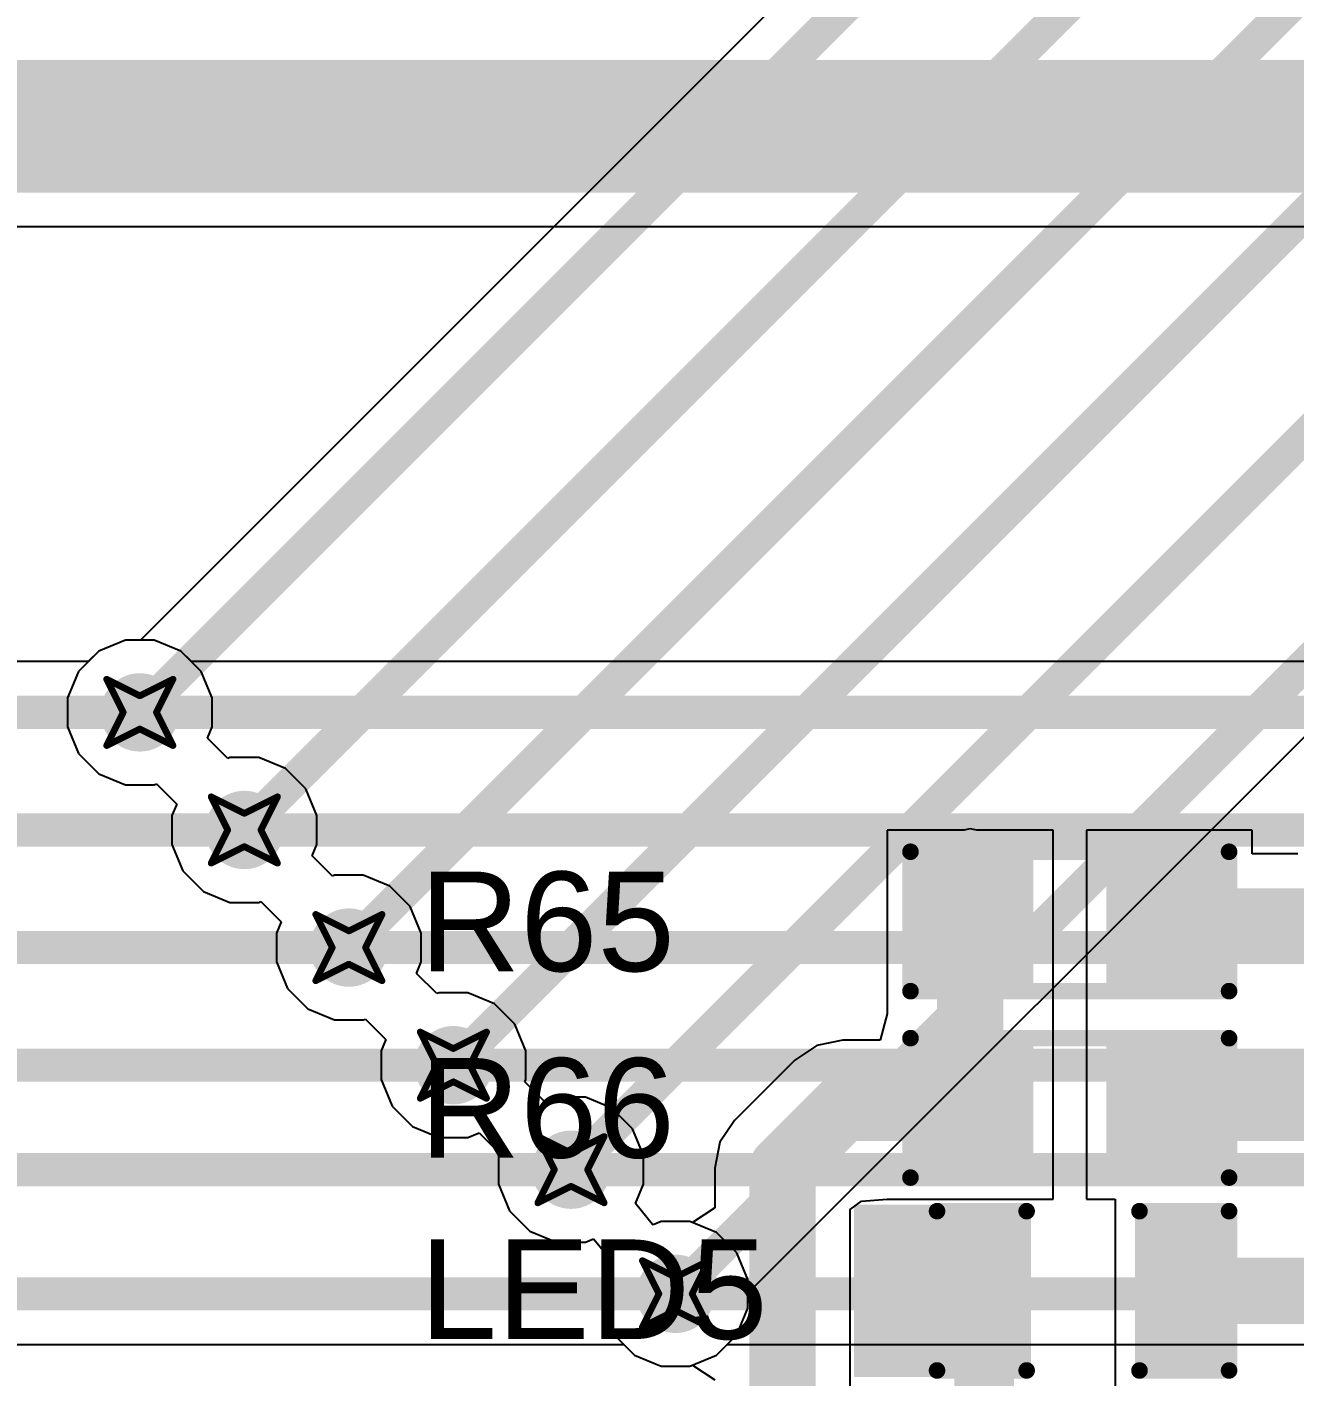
# Model space of a CAD drawing. Header units: inches. Extents: x -0.03 to 9.71, y 0.01 to 4.44.
# Drawn here: x 1.3794 to 1.7612, y 1.9142 to 2.3207 of the extents above; entities that cross this region are included whole.
import ezdxf

# ---------------------------------------------------------------- set-up
doc = ezdxf.new("R2010")
doc.units = ezdxf.units.IN
doc.header["$MEASUREMENT"] = 0
for name, color, linetype in [('Bottom Layer', 5, 'Continuous'), ('Drill Drawing', 1, 'Continuous'), ('Layer 1', 16, 'Continuous'), ('Layer 2', 76, 'Continuous'), ('Top Layer', 1, 'Continuous'), ('Top Overlay', 2, 'Continuous'), ('Top Paste', 8, 'Continuous'), ('Top Solder', 216, 'Continuous'), ('Via Holes', 16, 'Continuous')]:
    doc.layers.add(name, color=color, linetype=linetype)
doc.styles.add('Arial', font='', dxfattribs={"height": 0.2})
doc.styles.get('Arial').set_extended_font_data('Arial')

# ---------------------------------------------------------------- blocks, each defined once
blk = doc.blocks.new('R___0603_37')
at = {"layer": 'Top Layer'}
for points in [[(-0.015, 0.0175), (-0.015, -0.0175), (-0.045, -0.0175), (-0.045, 0.0175)], [(0.045, 0.0175), (0.045, -0.0175), (0.015, -0.0175), (0.015, 0.0175)]]:
    blk.add_hatch(color=1, dxfattribs=at).paths.add_polyline_path(points)
at = {"layer": 'Top Paste'}
for points in [[(-0.015, 0.0175), (-0.015, -0.0175), (-0.045, -0.0175), (-0.045, 0.0175)], [(0.045, 0.0175), (0.045, -0.0175), (0.015, -0.0175), (0.015, 0.0175)]]:
    blk.add_hatch(color=8, dxfattribs=at).paths.add_polyline_path(points)
at = {"layer": 'Top Solder'}
for points in [[(-0.011, 0.0215), (-0.011, -0.0215), (-0.049, -0.0215), (-0.049, 0.0215)], [(0.049, 0.0215), (0.049, -0.0215), (0.011, -0.0215), (0.011, 0.0215)]]:
    blk.add_hatch(color=216, dxfattribs=at).paths.add_polyline_path(points)
at = {"layer": 'Top Overlay'}
for points in [[(0.048, 0.021, 0.005, 0.005, 0), (-0.048, 0.021, 0.005, 0.005, 0)], [(-0.048, 0.021, 0.005, 0.005, 0), (-0.048, -0.021, 0.005, 0.005, 0)], [(0.048, 0.021, 0.005, 0.005, 0), (0.048, -0.021, 0.005, 0.005, 0)], [(0.048, -0.021, 0.005, 0.005, 0), (-0.048, -0.021, 0.005, 0.005, 0)]]:
    blk.add_lwpolyline(points, format="xyseb", dxfattribs=at)
for points in [[(-0.04925, 0.021, 0.0025, 0.0025, 1), (-0.04675, 0.021, 0.0025, 0.0025, 1)], [(-0.04925, 0.021, 0.0025, 0.0025, 1), (-0.04675, 0.021, 0.0025, 0.0025, 1)], [(0.04675, 0.021, 0.0025, 0.0025, 1), (0.04925, 0.021, 0.0025, 0.0025, 1)], [(0.04675, 0.021, 0.0025, 0.0025, 1), (0.04925, 0.021, 0.0025, 0.0025, 1)], [(-0.04925, -0.021, 0.0025, 0.0025, 1), (-0.04675, -0.021, 0.0025, 0.0025, 1)], [(-0.04925, -0.021, 0.0025, 0.0025, 1), (-0.04675, -0.021, 0.0025, 0.0025, 1)], [(0.04675, -0.021, 0.0025, 0.0025, 1), (0.04925, -0.021, 0.0025, 0.0025, 1)], [(0.04675, -0.021, 0.0025, 0.0025, 1), (0.04925, -0.021, 0.0025, 0.0025, 1)]]:
    blk.add_lwpolyline(points, format="xyseb", close=True, dxfattribs=at)
blk = doc.blocks.new('R___0603_38')
at = {"layer": 'Top Layer'}
for points in [[(-0.015, 0.0175), (-0.015, -0.0175), (-0.045, -0.0175), (-0.045, 0.0175)], [(0.045, 0.0175), (0.045, -0.0175), (0.015, -0.0175), (0.015, 0.0175)]]:
    blk.add_hatch(color=1, dxfattribs=at).paths.add_polyline_path(points)
at = {"layer": 'Top Paste'}
for points in [[(-0.015, 0.0175), (-0.015, -0.0175), (-0.045, -0.0175), (-0.045, 0.0175)], [(0.045, 0.0175), (0.045, -0.0175), (0.015, -0.0175), (0.015, 0.0175)]]:
    blk.add_hatch(color=8, dxfattribs=at).paths.add_polyline_path(points)
at = {"layer": 'Top Solder'}
for points in [[(-0.011, 0.0215), (-0.011, -0.0215), (-0.049, -0.0215), (-0.049, 0.0215)], [(0.049, 0.0215), (0.049, -0.0215), (0.011, -0.0215), (0.011, 0.0215)]]:
    blk.add_hatch(color=216, dxfattribs=at).paths.add_polyline_path(points)
at = {"layer": 'Top Overlay'}
for points in [[(0.048, 0.021, 0.005, 0.005, 0), (-0.048, 0.021, 0.005, 0.005, 0)], [(-0.048, 0.021, 0.005, 0.005, 0), (-0.048, -0.021, 0.005, 0.005, 0)], [(0.048, 0.021, 0.005, 0.005, 0), (0.048, -0.021, 0.005, 0.005, 0)], [(0.048, -0.021, 0.005, 0.005, 0), (-0.048, -0.021, 0.005, 0.005, 0)]]:
    blk.add_lwpolyline(points, format="xyseb", dxfattribs=at)
for points in [[(-0.04925, 0.021, 0.0025, 0.0025, 1), (-0.04675, 0.021, 0.0025, 0.0025, 1)], [(-0.04925, 0.021, 0.0025, 0.0025, 1), (-0.04675, 0.021, 0.0025, 0.0025, 1)], [(0.04675, 0.021, 0.0025, 0.0025, 1), (0.04925, 0.021, 0.0025, 0.0025, 1)], [(0.04675, 0.021, 0.0025, 0.0025, 1), (0.04925, 0.021, 0.0025, 0.0025, 1)], [(-0.04925, -0.021, 0.0025, 0.0025, 1), (-0.04675, -0.021, 0.0025, 0.0025, 1)], [(-0.04925, -0.021, 0.0025, 0.0025, 1), (-0.04675, -0.021, 0.0025, 0.0025, 1)], [(0.04675, -0.021, 0.0025, 0.0025, 1), (0.04925, -0.021, 0.0025, 0.0025, 1)], [(0.04675, -0.021, 0.0025, 0.0025, 1), (0.04925, -0.021, 0.0025, 0.0025, 1)]]:
    blk.add_lwpolyline(points, format="xyseb", close=True, dxfattribs=at)
blk = doc.blocks.new('LED_0603_98')
at = {"layer": 'Top Layer'}
for points in [[(-0.03937, 0.01969), (-0.01969, 0.01969), (-0.01969, -0.01969), (-0.03937, -0.01969)], [(0.01969, 0.01969), (0.03937, 0.01969), (0.03937, -0.01969), (0.01969, -0.01969)]]:
    blk.add_hatch(color=1, dxfattribs=at).paths.add_polyline_path(points)
at = {"layer": 'Top Overlay'}
blk.add_hatch(color=2, dxfattribs=at).paths.add_polyline_path([(0.044, -0.026), (0.069, -0.026), (0.069, 0.026), (0.044, 0.026)])
at = {"layer": 'Top Paste'}
for points in [[(-0.03937, 0.01969), (-0.01969, 0.01969), (-0.01969, -0.01969), (-0.03937, -0.01969)], [(0.01969, 0.01969), (0.03937, 0.01969), (0.03937, -0.01969), (0.01969, -0.01969)]]:
    blk.add_hatch(color=8, dxfattribs=at).paths.add_polyline_path(points)
at = {"layer": 'Top Solder'}
for points in [[(-0.04337, 0.02369), (-0.01569, 0.02369), (-0.01569, -0.02369), (-0.04337, -0.02369)], [(0.01569, 0.02369), (0.04337, 0.02369), (0.04337, -0.02369), (0.01569, -0.02369)]]:
    blk.add_hatch(color=216, dxfattribs=at).paths.add_polyline_path(points)
at = {"layer": 'Top Overlay'}
for points in [[(-0.017, 0.024, 0.005, 0.005, 0), (-0.044, 0.024, 0.005, 0.005, 0)], [(-0.044, 0.024, 0.005, 0.005, 0), (-0.044, -0.024, 0.005, 0.005, 0)], [(0.044, 0.024, 0.005, 0.005, 0), (0.017, 0.024, 0.005, 0.005, 0)], [(0.044, 0.024, 0.005, 0.005, 0), (0.044, -0.024, 0.005, 0.005, 0)], [(-0.017, -0.024, 0.005, 0.005, 0), (-0.044, -0.024, 0.005, 0.005, 0)], [(0.044, -0.024, 0.005, 0.005, 0), (0.017, -0.024, 0.005, 0.005, 0)]]:
    blk.add_lwpolyline(points, format="xyseb", dxfattribs=at)
for points in [[(-0.04525, 0.024, 0.0025, 0.0025, 1), (-0.04275, 0.024, 0.0025, 0.0025, 1)], [(-0.04525, 0.024, 0.0025, 0.0025, 1), (-0.04275, 0.024, 0.0025, 0.0025, 1)], [(-0.01825, 0.024, 0.0025, 0.0025, 1), (-0.01575, 0.024, 0.0025, 0.0025, 1)], [(0.01575, 0.024, 0.0025, 0.0025, 1), (0.01825, 0.024, 0.0025, 0.0025, 1)], [(0.04275, 0.024, 0.0025, 0.0025, 1), (0.04525, 0.024, 0.0025, 0.0025, 1)], [(0.04275, 0.024, 0.0025, 0.0025, 1), (0.04525, 0.024, 0.0025, 0.0025, 1)], [(-0.04525, -0.024, 0.0025, 0.0025, 1), (-0.04275, -0.024, 0.0025, 0.0025, 1)], [(-0.04525, -0.024, 0.0025, 0.0025, 1), (-0.04275, -0.024, 0.0025, 0.0025, 1)], [(-0.01825, -0.024, 0.0025, 0.0025, 1), (-0.01575, -0.024, 0.0025, 0.0025, 1)], [(0.01575, -0.024, 0.0025, 0.0025, 1), (0.01825, -0.024, 0.0025, 0.0025, 1)], [(0.04275, -0.024, 0.0025, 0.0025, 1), (0.04525, -0.024, 0.0025, 0.0025, 1)], [(0.04275, -0.024, 0.0025, 0.0025, 1), (0.04525, -0.024, 0.0025, 0.0025, 1)]]:
    blk.add_lwpolyline(points, format="xyseb", close=True, dxfattribs=at)

msp = doc.modelspace()

# ---------------------------------------------------------------- hatches: boundary and pattern name
at = {"layer": 'Bottom Layer'}
h = msp.add_hatch(color=5, dxfattribs=at)
edge = h.paths.add_edge_path()
edge.add_arc((1.41339, 2.11417), 0.01181, 0, 360)
h = msp.add_hatch(color=5, dxfattribs=at)
edge = h.paths.add_edge_path()
edge.add_arc((1.44488, 2.07874), 0.01181, 0, 360)
h = msp.add_hatch(color=5, dxfattribs=at)
edge = h.paths.add_edge_path()
edge.add_arc((1.47638, 2.04331), 0.01181, 0, 360)
h = msp.add_hatch(color=5, dxfattribs=at)
edge = h.paths.add_edge_path()
edge.add_arc((1.50787, 2.00787), 0.01181, 0, 360)
h = msp.add_hatch(color=5, dxfattribs=at)
edge = h.paths.add_edge_path()
edge.add_arc((1.54331, 1.97638), 0.01181, 0, 360)
h = msp.add_hatch(color=5, dxfattribs=at)
edge = h.paths.add_edge_path()
edge.add_arc((1.5748, 1.93898), 0.01181, 0, 360)
at = {"layer": 'Layer 1'}
h = msp.add_hatch(color=16, dxfattribs=at)
edge = h.paths.add_edge_path()
edge.add_arc((1.41339, 2.11417), 0.01181, 0, 360)
h = msp.add_hatch(color=16, dxfattribs=at)
edge = h.paths.add_edge_path()
edge.add_arc((1.44488, 2.07874), 0.01181, 0, 360)
h = msp.add_hatch(color=16, dxfattribs=at)
edge = h.paths.add_edge_path()
edge.add_arc((1.47638, 2.04331), 0.01181, 0, 360)
h = msp.add_hatch(color=16, dxfattribs=at)
edge = h.paths.add_edge_path()
edge.add_arc((1.50787, 2.00787), 0.01181, 0, 360)
h = msp.add_hatch(color=16, dxfattribs=at)
edge = h.paths.add_edge_path()
edge.add_arc((1.54331, 1.97638), 0.01181, 0, 360)
h = msp.add_hatch(color=16, dxfattribs=at)
edge = h.paths.add_edge_path()
edge.add_arc((1.5748, 1.93898), 0.01181, 0, 360)
at = {"layer": 'Layer 2'}
h = msp.add_hatch(color=76, dxfattribs=at)
edge = h.paths.add_edge_path()
edge.add_arc((1.41339, 2.11417), 0.01181, 0, 360)
h = msp.add_hatch(color=76, dxfattribs=at)
edge = h.paths.add_edge_path()
edge.add_arc((1.44488, 2.07874), 0.01181, 0, 360)
h = msp.add_hatch(color=76, dxfattribs=at)
edge = h.paths.add_edge_path()
edge.add_arc((1.47638, 2.04331), 0.01181, 0, 360)
h = msp.add_hatch(color=76, dxfattribs=at)
edge = h.paths.add_edge_path()
edge.add_arc((1.50787, 2.00787), 0.01181, 0, 360)
h = msp.add_hatch(color=76, dxfattribs=at)
edge = h.paths.add_edge_path()
edge.add_arc((1.54331, 1.97638), 0.01181, 0, 360)
h = msp.add_hatch(color=76, dxfattribs=at)
edge = h.paths.add_edge_path()
edge.add_arc((1.5748, 1.93898), 0.01181, 0, 360)
at = {"layer": 'Top Layer'}
h = msp.add_hatch(color=1, dxfattribs=at)
edge = h.paths.add_edge_path()
edge.add_arc((1.41339, 2.11417), 0.01181, 0, 360)
h = msp.add_hatch(color=1, dxfattribs=at)
edge = h.paths.add_edge_path()
edge.add_arc((1.44488, 2.07874), 0.01181, 0, 360)
h = msp.add_hatch(color=1, dxfattribs=at)
edge = h.paths.add_edge_path()
edge.add_arc((1.47638, 2.04331), 0.01181, 0, 360)
h = msp.add_hatch(color=1, dxfattribs=at)
edge = h.paths.add_edge_path()
edge.add_arc((1.50787, 2.00787), 0.01181, 0, 360)
h = msp.add_hatch(color=1, dxfattribs=at)
edge = h.paths.add_edge_path()
edge.add_arc((1.54331, 1.97638), 0.01181, 0, 360)
h = msp.add_hatch(color=1, dxfattribs=at)
edge = h.paths.add_edge_path()
edge.add_arc((1.5748, 1.93898), 0.01181, 0, 360)
at = {"layer": 'Via Holes'}
h = msp.add_hatch(color=7, dxfattribs=at)
edge = h.paths.add_edge_path()
edge.add_arc((1.41339, 2.11417), 0.00591, 0, 360)
h = msp.add_hatch(color=7, dxfattribs=at)
edge = h.paths.add_edge_path()
edge.add_arc((1.44488, 2.07874), 0.00591, 0, 360)
h = msp.add_hatch(color=7, dxfattribs=at)
edge = h.paths.add_edge_path()
edge.add_arc((1.47638, 2.04331), 0.00591, 0, 360)
h = msp.add_hatch(color=7, dxfattribs=at)
edge = h.paths.add_edge_path()
edge.add_arc((1.50787, 2.00787), 0.00591, 0, 360)
h = msp.add_hatch(color=7, dxfattribs=at)
edge = h.paths.add_edge_path()
edge.add_arc((1.54331, 1.97638), 0.00591, 0, 360)
h = msp.add_hatch(color=7, dxfattribs=at)
edge = h.paths.add_edge_path()
edge.add_arc((1.5748, 1.93898), 0.00591, 0, 360)

# ---------------------------------------------------------------- linework, layer by layer
at = {"layer": 'Bottom Layer'}
for p, q in [((1.40905, 2.13598), (1.40103, 2.13266)), ((1.41772, 2.13598), (1.40905, 2.13598)), ((1.42574, 2.13266), (1.41772, 2.13598)), ((1.40103, 2.13266), (1.39783, 2.12947)), ((1.42894, 2.12947), (1.42574, 2.13266)), ((1.39783, 2.12947), (1.16516, 2.12947)), ((2.33405, 2.12947), (1.42894, 2.12947)), ((1.32658, 1.92368), (1.55925, 1.92368)), ((1.55925, 1.92368), (1.56245, 1.92049)), ((1.58716, 1.92049), (1.59035, 1.92368)), ((1.59035, 1.92368), (2.49619, 1.92368)), ((1.56245, 1.92049), (1.57046, 1.91717)), ((1.57914, 1.91717), (1.58716, 1.92049)), ((1.57046, 1.91717), (1.57914, 1.91717))]:
    msp.add_line(p, q, dxfattribs=at)
for points in [[(1.14961, 2.11417, 0.01, 0.01, 0), (1.41339, 2.11417, 0.01, 0.01, 0)], [(1.41339, 2.11417, 0.01, 0.01, 0), (2.34961, 2.11417, 0.01, 0.01, 0)], [(1.1811, 2.07874, 0.01, 0.01, 0), (1.44488, 2.07874, 0.01, 0.01, 0)], [(1.44488, 2.07874, 0.01, 0.01, 0), (2.3811, 2.07874, 0.01, 0.01, 0)], [(1.2126, 2.04331, 0.01, 0.01, 0), (1.47638, 2.04331, 0.01, 0.01, 0)], [(1.47638, 2.04331, 0.01, 0.01, 0), (2.4126, 2.04331, 0.01, 0.01, 0)], [(1.24409, 2.00787, 0.01, 0.01, 0), (1.50787, 2.00787, 0.01, 0.01, 0)], [(1.50787, 2.00787, 0.01, 0.01, 0), (2.44409, 2.00787, 0.01, 0.01, 0)], [(1.27953, 1.97638, 0.01, 0.01, 0), (1.54331, 1.97638, 0.01, 0.01, 0)], [(1.54331, 1.97638, 0.01, 0.01, 0), (2.47953, 1.97638, 0.01, 0.01, 0)], [(1.31102, 1.93898, 0.01, 0.01, 0), (1.5748, 1.93898, 0.01, 0.01, 0)], [(1.5748, 1.93898, 0.01, 0.01, 0), (3.71102, 1.93898, 0.01, 0.01, 0)]]:
    msp.add_lwpolyline(points, format="xyseb", dxfattribs=at)
for points in [[(1.41089, 2.11417, 0.005, 0.005, 1), (1.41589, 2.11417, 0.005, 0.005, 1)], [(1.41089, 2.11417, 0.005, 0.005, 1), (1.41589, 2.11417, 0.005, 0.005, 1)], [(1.44238, 2.07874, 0.005, 0.005, 1), (1.44738, 2.07874, 0.005, 0.005, 1)], [(1.44238, 2.07874, 0.005, 0.005, 1), (1.44738, 2.07874, 0.005, 0.005, 1)], [(1.47388, 2.04331, 0.005, 0.005, 1), (1.47888, 2.04331, 0.005, 0.005, 1)], [(1.47388, 2.04331, 0.005, 0.005, 1), (1.47888, 2.04331, 0.005, 0.005, 1)], [(1.50537, 2.00787, 0.005, 0.005, 1), (1.51037, 2.00787, 0.005, 0.005, 1)], [(1.50537, 2.00787, 0.005, 0.005, 1), (1.51037, 2.00787, 0.005, 0.005, 1)], [(1.54081, 1.97638, 0.005, 0.005, 1), (1.54581, 1.97638, 0.005, 0.005, 1)], [(1.54081, 1.97638, 0.005, 0.005, 1), (1.54581, 1.97638, 0.005, 0.005, 1)], [(1.5723, 1.93898, 0.005, 0.005, 1), (1.5773, 1.93898, 0.005, 0.005, 1)], [(1.5723, 1.93898, 0.005, 0.005, 1), (1.5773, 1.93898, 0.005, 0.005, 1)]]:
    msp.add_lwpolyline(points, format="xyseb", close=True, dxfattribs=at)
at = {"layer": 'Drill Drawing'}
for points in [[(1.40339, 2.12417, 0.002, 0.002, 0), (1.41339, 2.11917, 0.002, 0.002, 0)], [(1.40339, 2.12417, 0.002, 0.002, 0), (1.40839, 2.11417, 0.002, 0.002, 0)], [(1.41339, 2.11917, 0.002, 0.002, 0), (1.42339, 2.12417, 0.002, 0.002, 0)], [(1.41839, 2.11417, 0.002, 0.002, 0), (1.42339, 2.12417, 0.002, 0.002, 0)], [(1.40339, 2.10417, 0.002, 0.002, 0), (1.40839, 2.11417, 0.002, 0.002, 0)], [(1.41839, 2.11417, 0.002, 0.002, 0), (1.42339, 2.10417, 0.002, 0.002, 0)], [(1.40339, 2.10417, 0.002, 0.002, 0), (1.41339, 2.10917, 0.002, 0.002, 0)], [(1.41339, 2.10917, 0.002, 0.002, 0), (1.42339, 2.10417, 0.002, 0.002, 0)], [(1.43488, 2.08874, 0.002, 0.002, 0), (1.44488, 2.08374, 0.002, 0.002, 0)], [(1.43488, 2.08874, 0.002, 0.002, 0), (1.43988, 2.07874, 0.002, 0.002, 0)], [(1.44488, 2.08374, 0.002, 0.002, 0), (1.45488, 2.08874, 0.002, 0.002, 0)], [(1.44988, 2.07874, 0.002, 0.002, 0), (1.45488, 2.08874, 0.002, 0.002, 0)], [(1.43488, 2.06874, 0.002, 0.002, 0), (1.43988, 2.07874, 0.002, 0.002, 0)], [(1.44988, 2.07874, 0.002, 0.002, 0), (1.45488, 2.06874, 0.002, 0.002, 0)], [(1.43488, 2.06874, 0.002, 0.002, 0), (1.44488, 2.07374, 0.002, 0.002, 0)], [(1.44488, 2.07374, 0.002, 0.002, 0), (1.45488, 2.06874, 0.002, 0.002, 0)], [(1.46638, 2.05331, 0.002, 0.002, 0), (1.47638, 2.04831, 0.002, 0.002, 0)], [(1.46638, 2.05331, 0.002, 0.002, 0), (1.47138, 2.04331, 0.002, 0.002, 0)], [(1.47638, 2.04831, 0.002, 0.002, 0), (1.48638, 2.05331, 0.002, 0.002, 0)], [(1.48138, 2.04331, 0.002, 0.002, 0), (1.48638, 2.05331, 0.002, 0.002, 0)], [(1.46638, 2.03331, 0.002, 0.002, 0), (1.47138, 2.04331, 0.002, 0.002, 0)], [(1.48138, 2.04331, 0.002, 0.002, 0), (1.48638, 2.03331, 0.002, 0.002, 0)], [(1.46638, 2.03331, 0.002, 0.002, 0), (1.47638, 2.03831, 0.002, 0.002, 0)], [(1.47638, 2.03831, 0.002, 0.002, 0), (1.48638, 2.03331, 0.002, 0.002, 0)], [(1.49787, 2.01787, 0.002, 0.002, 0), (1.50787, 2.01287, 0.002, 0.002, 0)], [(1.49787, 2.01787, 0.002, 0.002, 0), (1.50287, 2.00787, 0.002, 0.002, 0)], [(1.50787, 2.01287, 0.002, 0.002, 0), (1.51787, 2.01787, 0.002, 0.002, 0)], [(1.51287, 2.00787, 0.002, 0.002, 0), (1.51787, 2.01787, 0.002, 0.002, 0)], [(1.49787, 1.99787, 0.002, 0.002, 0), (1.50287, 2.00787, 0.002, 0.002, 0)], [(1.51287, 2.00787, 0.002, 0.002, 0), (1.51787, 1.99787, 0.002, 0.002, 0)], [(1.49787, 1.99787, 0.002, 0.002, 0), (1.50787, 2.00287, 0.002, 0.002, 0)], [(1.50787, 2.00287, 0.002, 0.002, 0), (1.51787, 1.99787, 0.002, 0.002, 0)], [(1.53331, 1.98638, 0.002, 0.002, 0), (1.54331, 1.98138, 0.002, 0.002, 0)], [(1.53331, 1.98638, 0.002, 0.002, 0), (1.53831, 1.97638, 0.002, 0.002, 0)], [(1.54331, 1.98138, 0.002, 0.002, 0), (1.55331, 1.98638, 0.002, 0.002, 0)], [(1.54831, 1.97638, 0.002, 0.002, 0), (1.55331, 1.98638, 0.002, 0.002, 0)], [(1.53331, 1.96638, 0.002, 0.002, 0), (1.53831, 1.97638, 0.002, 0.002, 0)], [(1.54831, 1.97638, 0.002, 0.002, 0), (1.55331, 1.96638, 0.002, 0.002, 0)], [(1.53331, 1.96638, 0.002, 0.002, 0), (1.54331, 1.97138, 0.002, 0.002, 0)], [(1.54331, 1.97138, 0.002, 0.002, 0), (1.55331, 1.96638, 0.002, 0.002, 0)], [(1.5648, 1.94898, 0.002, 0.002, 0), (1.5748, 1.94398, 0.002, 0.002, 0)], [(1.5648, 1.94898, 0.002, 0.002, 0), (1.5698, 1.93898, 0.002, 0.002, 0)], [(1.5748, 1.94398, 0.002, 0.002, 0), (1.5848, 1.94898, 0.002, 0.002, 0)], [(1.5798, 1.93898, 0.002, 0.002, 0), (1.5848, 1.94898, 0.002, 0.002, 0)], [(1.5648, 1.92898, 0.002, 0.002, 0), (1.5698, 1.93898, 0.002, 0.002, 0)], [(1.5798, 1.93898, 0.002, 0.002, 0), (1.5848, 1.92898, 0.002, 0.002, 0)], [(1.5648, 1.92898, 0.002, 0.002, 0), (1.5748, 1.93398, 0.002, 0.002, 0)], [(1.5748, 1.93398, 0.002, 0.002, 0), (1.5848, 1.92898, 0.002, 0.002, 0)]]:
    msp.add_lwpolyline(points, format="xyseb", dxfattribs=at)
for points in [[(1.40289, 2.12417, 0.001, 0.001, 1), (1.40389, 2.12417, 0.001, 0.001, 1)], [(1.40289, 2.12417, 0.001, 0.001, 1), (1.40389, 2.12417, 0.001, 0.001, 1)], [(1.42289, 2.12417, 0.001, 0.001, 1), (1.42389, 2.12417, 0.001, 0.001, 1)], [(1.42289, 2.12417, 0.001, 0.001, 1), (1.42389, 2.12417, 0.001, 0.001, 1)], [(1.41289, 2.11917, 0.001, 0.001, 1), (1.41389, 2.11917, 0.001, 0.001, 1)], [(1.41289, 2.11917, 0.001, 0.001, 1), (1.41389, 2.11917, 0.001, 0.001, 1)], [(1.40789, 2.11417, 0.001, 0.001, 1), (1.40889, 2.11417, 0.001, 0.001, 1)], [(1.40789, 2.11417, 0.001, 0.001, 1), (1.40889, 2.11417, 0.001, 0.001, 1)], [(1.41789, 2.11417, 0.001, 0.001, 1), (1.41889, 2.11417, 0.001, 0.001, 1)], [(1.41789, 2.11417, 0.001, 0.001, 1), (1.41889, 2.11417, 0.001, 0.001, 1)], [(1.41289, 2.10917, 0.001, 0.001, 1), (1.41389, 2.10917, 0.001, 0.001, 1)], [(1.41289, 2.10917, 0.001, 0.001, 1), (1.41389, 2.10917, 0.001, 0.001, 1)], [(1.40289, 2.10417, 0.001, 0.001, 1), (1.40389, 2.10417, 0.001, 0.001, 1)], [(1.40289, 2.10417, 0.001, 0.001, 1), (1.40389, 2.10417, 0.001, 0.001, 1)], [(1.42289, 2.10417, 0.001, 0.001, 1), (1.42389, 2.10417, 0.001, 0.001, 1)], [(1.42289, 2.10417, 0.001, 0.001, 1), (1.42389, 2.10417, 0.001, 0.001, 1)], [(1.43438, 2.08874, 0.001, 0.001, 1), (1.43538, 2.08874, 0.001, 0.001, 1)], [(1.43438, 2.08874, 0.001, 0.001, 1), (1.43538, 2.08874, 0.001, 0.001, 1)], [(1.45438, 2.08874, 0.001, 0.001, 1), (1.45538, 2.08874, 0.001, 0.001, 1)], [(1.45438, 2.08874, 0.001, 0.001, 1), (1.45538, 2.08874, 0.001, 0.001, 1)], [(1.44438, 2.08374, 0.001, 0.001, 1), (1.44538, 2.08374, 0.001, 0.001, 1)], [(1.44438, 2.08374, 0.001, 0.001, 1), (1.44538, 2.08374, 0.001, 0.001, 1)], [(1.43938, 2.07874, 0.001, 0.001, 1), (1.44038, 2.07874, 0.001, 0.001, 1)], [(1.43938, 2.07874, 0.001, 0.001, 1), (1.44038, 2.07874, 0.001, 0.001, 1)], [(1.44938, 2.07874, 0.001, 0.001, 1), (1.45038, 2.07874, 0.001, 0.001, 1)], [(1.44938, 2.07874, 0.001, 0.001, 1), (1.45038, 2.07874, 0.001, 0.001, 1)], [(1.44438, 2.07374, 0.001, 0.001, 1), (1.44538, 2.07374, 0.001, 0.001, 1)], [(1.44438, 2.07374, 0.001, 0.001, 1), (1.44538, 2.07374, 0.001, 0.001, 1)], [(1.43438, 2.06874, 0.001, 0.001, 1), (1.43538, 2.06874, 0.001, 0.001, 1)], [(1.43438, 2.06874, 0.001, 0.001, 1), (1.43538, 2.06874, 0.001, 0.001, 1)], [(1.45438, 2.06874, 0.001, 0.001, 1), (1.45538, 2.06874, 0.001, 0.001, 1)], [(1.45438, 2.06874, 0.001, 0.001, 1), (1.45538, 2.06874, 0.001, 0.001, 1)], [(1.46588, 2.05331, 0.001, 0.001, 1), (1.46688, 2.05331, 0.001, 0.001, 1)], [(1.46588, 2.05331, 0.001, 0.001, 1), (1.46688, 2.05331, 0.001, 0.001, 1)], [(1.48588, 2.05331, 0.001, 0.001, 1), (1.48688, 2.05331, 0.001, 0.001, 1)], [(1.48588, 2.05331, 0.001, 0.001, 1), (1.48688, 2.05331, 0.001, 0.001, 1)], [(1.47588, 2.04831, 0.001, 0.001, 1), (1.47688, 2.04831, 0.001, 0.001, 1)], [(1.47588, 2.04831, 0.001, 0.001, 1), (1.47688, 2.04831, 0.001, 0.001, 1)], [(1.47088, 2.04331, 0.001, 0.001, 1), (1.47188, 2.04331, 0.001, 0.001, 1)], [(1.47088, 2.04331, 0.001, 0.001, 1), (1.47188, 2.04331, 0.001, 0.001, 1)], [(1.48088, 2.04331, 0.001, 0.001, 1), (1.48188, 2.04331, 0.001, 0.001, 1)], [(1.48088, 2.04331, 0.001, 0.001, 1), (1.48188, 2.04331, 0.001, 0.001, 1)], [(1.47588, 2.03831, 0.001, 0.001, 1), (1.47688, 2.03831, 0.001, 0.001, 1)], [(1.47588, 2.03831, 0.001, 0.001, 1), (1.47688, 2.03831, 0.001, 0.001, 1)], [(1.46588, 2.03331, 0.001, 0.001, 1), (1.46688, 2.03331, 0.001, 0.001, 1)], [(1.46588, 2.03331, 0.001, 0.001, 1), (1.46688, 2.03331, 0.001, 0.001, 1)], [(1.48588, 2.03331, 0.001, 0.001, 1), (1.48688, 2.03331, 0.001, 0.001, 1)], [(1.48588, 2.03331, 0.001, 0.001, 1), (1.48688, 2.03331, 0.001, 0.001, 1)], [(1.49737, 2.01787, 0.001, 0.001, 1), (1.49837, 2.01787, 0.001, 0.001, 1)], [(1.49737, 2.01787, 0.001, 0.001, 1), (1.49837, 2.01787, 0.001, 0.001, 1)], [(1.51737, 2.01787, 0.001, 0.001, 1), (1.51837, 2.01787, 0.001, 0.001, 1)], [(1.51737, 2.01787, 0.001, 0.001, 1), (1.51837, 2.01787, 0.001, 0.001, 1)], [(1.50737, 2.01287, 0.001, 0.001, 1), (1.50837, 2.01287, 0.001, 0.001, 1)], [(1.50737, 2.01287, 0.001, 0.001, 1), (1.50837, 2.01287, 0.001, 0.001, 1)], [(1.50237, 2.00787, 0.001, 0.001, 1), (1.50337, 2.00787, 0.001, 0.001, 1)], [(1.50237, 2.00787, 0.001, 0.001, 1), (1.50337, 2.00787, 0.001, 0.001, 1)], [(1.51237, 2.00787, 0.001, 0.001, 1), (1.51337, 2.00787, 0.001, 0.001, 1)], [(1.51237, 2.00787, 0.001, 0.001, 1), (1.51337, 2.00787, 0.001, 0.001, 1)], [(1.50737, 2.00287, 0.001, 0.001, 1), (1.50837, 2.00287, 0.001, 0.001, 1)], [(1.50737, 2.00287, 0.001, 0.001, 1), (1.50837, 2.00287, 0.001, 0.001, 1)], [(1.49737, 1.99787, 0.001, 0.001, 1), (1.49837, 1.99787, 0.001, 0.001, 1)], [(1.49737, 1.99787, 0.001, 0.001, 1), (1.49837, 1.99787, 0.001, 0.001, 1)], [(1.51737, 1.99787, 0.001, 0.001, 1), (1.51837, 1.99787, 0.001, 0.001, 1)], [(1.51737, 1.99787, 0.001, 0.001, 1), (1.51837, 1.99787, 0.001, 0.001, 1)], [(1.53281, 1.98638, 0.001, 0.001, 1), (1.53381, 1.98638, 0.001, 0.001, 1)], [(1.53281, 1.98638, 0.001, 0.001, 1), (1.53381, 1.98638, 0.001, 0.001, 1)], [(1.55281, 1.98638, 0.001, 0.001, 1), (1.55381, 1.98638, 0.001, 0.001, 1)], [(1.55281, 1.98638, 0.001, 0.001, 1), (1.55381, 1.98638, 0.001, 0.001, 1)], [(1.54281, 1.98138, 0.001, 0.001, 1), (1.54381, 1.98138, 0.001, 0.001, 1)], [(1.54281, 1.98138, 0.001, 0.001, 1), (1.54381, 1.98138, 0.001, 0.001, 1)], [(1.53781, 1.97638, 0.001, 0.001, 1), (1.53881, 1.97638, 0.001, 0.001, 1)], [(1.53781, 1.97638, 0.001, 0.001, 1), (1.53881, 1.97638, 0.001, 0.001, 1)], [(1.54781, 1.97638, 0.001, 0.001, 1), (1.54881, 1.97638, 0.001, 0.001, 1)], [(1.54781, 1.97638, 0.001, 0.001, 1), (1.54881, 1.97638, 0.001, 0.001, 1)], [(1.54281, 1.97138, 0.001, 0.001, 1), (1.54381, 1.97138, 0.001, 0.001, 1)], [(1.54281, 1.97138, 0.001, 0.001, 1), (1.54381, 1.97138, 0.001, 0.001, 1)], [(1.53281, 1.96638, 0.001, 0.001, 1), (1.53381, 1.96638, 0.001, 0.001, 1)], [(1.53281, 1.96638, 0.001, 0.001, 1), (1.53381, 1.96638, 0.001, 0.001, 1)], [(1.55281, 1.96638, 0.001, 0.001, 1), (1.55381, 1.96638, 0.001, 0.001, 1)], [(1.55281, 1.96638, 0.001, 0.001, 1), (1.55381, 1.96638, 0.001, 0.001, 1)], [(1.5643, 1.94898, 0.001, 0.001, 1), (1.5653, 1.94898, 0.001, 0.001, 1)], [(1.5643, 1.94898, 0.001, 0.001, 1), (1.5653, 1.94898, 0.001, 0.001, 1)], [(1.5843, 1.94898, 0.001, 0.001, 1), (1.5853, 1.94898, 0.001, 0.001, 1)], [(1.5843, 1.94898, 0.001, 0.001, 1), (1.5853, 1.94898, 0.001, 0.001, 1)], [(1.5743, 1.94398, 0.001, 0.001, 1), (1.5753, 1.94398, 0.001, 0.001, 1)], [(1.5743, 1.94398, 0.001, 0.001, 1), (1.5753, 1.94398, 0.001, 0.001, 1)], [(1.5693, 1.93898, 0.001, 0.001, 1), (1.5703, 1.93898, 0.001, 0.001, 1)], [(1.5693, 1.93898, 0.001, 0.001, 1), (1.5703, 1.93898, 0.001, 0.001, 1)], [(1.5793, 1.93898, 0.001, 0.001, 1), (1.5803, 1.93898, 0.001, 0.001, 1)], [(1.5793, 1.93898, 0.001, 0.001, 1), (1.5803, 1.93898, 0.001, 0.001, 1)], [(1.5743, 1.93398, 0.001, 0.001, 1), (1.5753, 1.93398, 0.001, 0.001, 1)], [(1.5743, 1.93398, 0.001, 0.001, 1), (1.5753, 1.93398, 0.001, 0.001, 1)], [(1.5643, 1.92898, 0.001, 0.001, 1), (1.5653, 1.92898, 0.001, 0.001, 1)], [(1.5643, 1.92898, 0.001, 0.001, 1), (1.5653, 1.92898, 0.001, 0.001, 1)], [(1.5843, 1.92898, 0.001, 0.001, 1), (1.5853, 1.92898, 0.001, 0.001, 1)], [(1.5843, 1.92898, 0.001, 0.001, 1), (1.5853, 1.92898, 0.001, 0.001, 1)]]:
    msp.add_lwpolyline(points, format="xyseb", close=True, dxfattribs=at)
at = {"layer": 'Layer 1'}
for p, q in [((1.6151, 2.33751), (1.41357, 2.13598)), ((1.59661, 1.93916), (1.92617, 2.26871)), ((1.40905, 2.13598), (1.40103, 2.13266)), ((1.41357, 2.13598), (1.40905, 2.13598)), ((1.40103, 2.13266), (1.3949, 2.12653)), ((1.3949, 2.12653), (1.39157, 2.11851)), ((1.39157, 2.11851), (1.39157, 2.10984)), ((1.39157, 2.10984), (1.3949, 2.10182)), ((1.3949, 2.10182), (1.40103, 2.09568)), ((1.40103, 2.09568), (1.40905, 2.09236)), ((1.40905, 2.09236), (1.41772, 2.09236)), ((1.41772, 2.09236), (1.41837, 2.09263)), ((1.41837, 2.09263), (1.42449, 2.08651)), ((1.42449, 2.08651), (1.42307, 2.08308)), ((1.42307, 2.08308), (1.42307, 2.0744)), ((1.42307, 2.0744), (1.42639, 2.06639)), ((1.42639, 2.06639), (1.43253, 2.06025)), ((1.43253, 2.06025), (1.44054, 2.05693)), ((1.44054, 2.05693), (1.44922, 2.05693)), ((1.44922, 2.05693), (1.44986, 2.0572)), ((1.44986, 2.0572), (1.45599, 2.05107)), ((1.45599, 2.05107), (1.45457, 2.04765)), ((1.45457, 2.04765), (1.45457, 2.03897)), ((1.45457, 2.03897), (1.45789, 2.03095)), ((1.45789, 2.03095), (1.46402, 2.02482)), ((1.46402, 2.02482), (1.47204, 2.0215)), ((1.47204, 2.0215), (1.48072, 2.0215)), ((1.48072, 2.0215), (1.48136, 2.02176)), ((1.48136, 2.02176), (1.48748, 2.01564)), ((1.48748, 2.01564), (1.48606, 2.01221)), ((1.48606, 2.01221), (1.48606, 2.00354)), ((1.48606, 2.00354), (1.48938, 1.99552)), ((1.48938, 1.99552), (1.49552, 1.98938)), ((1.49552, 1.98938), (1.50354, 1.98606)), ((1.50354, 1.98606), (1.51221, 1.98606)), ((1.51221, 1.98606), (1.51564, 1.98748)), ((1.51564, 1.98748), (1.52176, 1.98136)), ((1.52176, 1.98136), (1.5215, 1.98072)), ((1.5215, 1.98072), (1.5215, 1.97204)), ((1.5215, 1.97204), (1.52482, 1.96402)), ((1.52482, 1.96402), (1.53095, 1.95789)), ((1.53095, 1.95789), (1.53897, 1.95457)), ((1.54765, 1.95457), (1.55007, 1.95557)), ((1.55007, 1.95557), (1.55023, 1.95546)), ((1.55023, 1.95546), (1.5554, 1.94912)), ((1.53897, 1.95457), (1.54765, 1.95457)), ((1.5554, 1.94912), (1.55299, 1.94332)), ((1.55299, 1.94332), (1.55299, 1.93464)), ((1.59661, 1.93464), (1.59661, 1.93916)), ((1.55299, 1.93464), (1.55631, 1.92662)), ((1.59329, 1.92662), (1.59661, 1.93464)), ((1.55631, 1.92662), (1.56245, 1.92049)), ((1.58716, 1.92049), (1.59329, 1.92662)), ((1.56245, 1.92049), (1.57046, 1.91717)), ((1.57914, 1.91717), (1.58716, 1.92049)), ((1.57046, 1.91717), (1.57914, 1.91717))]:
    msp.add_line(p, q, dxfattribs=at)
for points in [[(1.41339, 2.11417, 0.01, 0.01, 0), (1.66719, 2.36797, 0.01, 0.01, 0)], [(1.44488, 2.07874, 0.01, 0.01, 0), (1.71448, 2.34834, 0.01, 0.01, 0)], [(1.47638, 2.04331, 0.01, 0.01, 0), (1.76655, 2.33348, 0.01, 0.01, 0)], [(1.50787, 2.00787, 0.01, 0.01, 0), (1.81535, 2.31535, 0.01, 0.01, 0)], [(1.54331, 1.97638, 0.01, 0.01, 0), (1.86614, 2.29921, 0.01, 0.01, 0)], [(1.5748, 1.93898, 0.01, 0.01, 0), (1.91535, 2.27953, 0.01, 0.01, 0)]]:
    msp.add_lwpolyline(points, format="xyseb", dxfattribs=at)
for points in [[(1.41089, 2.11417, 0.005, 0.005, 1), (1.41589, 2.11417, 0.005, 0.005, 1)], [(1.44238, 2.07874, 0.005, 0.005, 1), (1.44738, 2.07874, 0.005, 0.005, 1)], [(1.47388, 2.04331, 0.005, 0.005, 1), (1.47888, 2.04331, 0.005, 0.005, 1)], [(1.50537, 2.00787, 0.005, 0.005, 1), (1.51037, 2.00787, 0.005, 0.005, 1)], [(1.54081, 1.97638, 0.005, 0.005, 1), (1.54581, 1.97638, 0.005, 0.005, 1)], [(1.5723, 1.93898, 0.005, 0.005, 1), (1.5773, 1.93898, 0.005, 0.005, 1)]]:
    msp.add_lwpolyline(points, format="xyseb", close=True, dxfattribs=at)
at = {"layer": 'Layer 2'}
for p, q in [((0.91714, 2.26053), (1.98627, 2.26053)), ((1.40905, 2.13598), (1.40103, 2.13266)), ((1.41772, 2.13598), (1.40905, 2.13598)), ((1.42574, 2.13266), (1.41772, 2.13598)), ((1.40103, 2.13266), (1.3949, 2.12653)), ((1.43188, 2.12653), (1.42574, 2.13266)), ((1.3949, 2.12653), (1.39157, 2.11851)), ((1.4352, 2.11851), (1.43188, 2.12653)), ((1.39157, 2.11851), (1.39157, 2.10984)), ((1.4352, 2.10984), (1.4352, 2.11851)), ((1.39157, 2.10984), (1.3949, 2.10182)), ((1.43378, 2.10641), (1.4352, 2.10984)), ((1.4399, 2.10029), (1.43378, 2.10641)), ((1.3949, 2.10182), (1.40103, 2.09568)), ((1.44054, 2.10055), (1.4399, 2.10029)), ((1.44922, 2.10055), (1.44054, 2.10055)), ((1.45724, 2.09723), (1.44922, 2.10055)), ((1.40103, 2.09568), (1.40905, 2.09236)), ((1.46337, 2.0911), (1.45724, 2.09723)), ((1.40905, 2.09236), (1.41772, 2.09236)), ((1.41772, 2.09236), (1.41837, 2.09263)), ((1.41837, 2.09263), (1.42449, 2.08651)), ((1.46669, 2.08308), (1.46337, 2.0911)), ((1.42449, 2.08651), (1.42307, 2.08308)), ((1.42307, 2.08308), (1.42307, 2.0744)), ((1.46669, 2.0744), (1.46669, 2.08308)), ((1.42307, 2.0744), (1.42639, 2.06639)), ((1.46527, 2.07098), (1.46669, 2.0744)), ((1.4714, 2.06485), (1.46527, 2.07098)), ((1.42639, 2.06639), (1.43253, 2.06025)), ((1.47204, 2.06512), (1.4714, 2.06485)), ((1.48072, 2.06512), (1.47204, 2.06512)), ((1.48873, 2.0618), (1.48072, 2.06512)), ((1.49487, 2.05566), (1.48873, 2.0618)), ((1.43253, 2.06025), (1.44054, 2.05693)), ((1.44054, 2.05693), (1.44922, 2.05693)), ((1.44922, 2.05693), (1.44986, 2.0572)), ((1.44986, 2.0572), (1.45599, 2.05107)), ((1.49819, 2.04765), (1.49487, 2.05566)), ((1.45599, 2.05107), (1.45457, 2.04765)), ((1.45457, 2.04765), (1.45457, 2.03897)), ((1.49819, 2.03897), (1.49819, 2.04765)), ((1.45457, 2.03897), (1.45789, 2.03095)), ((1.49677, 2.03554), (1.49819, 2.03897)), ((1.50289, 2.02942), (1.49677, 2.03554)), ((1.45789, 2.03095), (1.46402, 2.02482)), ((1.50354, 2.02969), (1.50289, 2.02942)), ((1.51221, 2.02969), (1.50354, 2.02969)), ((1.52023, 2.02637), (1.51221, 2.02969)), ((1.46402, 2.02482), (1.47204, 2.0215)), ((1.52636, 2.02023), (1.52023, 2.02637)), ((1.47204, 2.0215), (1.48072, 2.0215)), ((1.48072, 2.0215), (1.48136, 2.02176)), ((1.48136, 2.02176), (1.48748, 2.01564)), ((1.52969, 2.01221), (1.52636, 2.02023)), ((1.48748, 2.01564), (1.48606, 2.01221)), ((1.48606, 2.01221), (1.48606, 2.00354)), ((1.52969, 2.00354), (1.52969, 2.01221)), ((1.48606, 2.00354), (1.48938, 1.99552)), ((1.52942, 2.00289), (1.52969, 2.00354)), ((1.53554, 1.99677), (1.52942, 2.00289)), ((1.53897, 1.99819), (1.53554, 1.99677)), ((1.54765, 1.99819), (1.53897, 1.99819)), ((1.55566, 1.99487), (1.54765, 1.99819)), ((1.48938, 1.99552), (1.49552, 1.98938)), ((1.5618, 1.98873), (1.55566, 1.99487)), ((1.49552, 1.98938), (1.50354, 1.98606)), ((1.56512, 1.98072), (1.5618, 1.98873)), ((1.50354, 1.98606), (1.51221, 1.98606)), ((1.51221, 1.98606), (1.51564, 1.98748)), ((1.51564, 1.98748), (1.52176, 1.98136)), ((1.52176, 1.98136), (1.5215, 1.98072)), ((1.5215, 1.98072), (1.5215, 1.97204)), ((1.56512, 1.97204), (1.56512, 1.98072)), ((1.5215, 1.97204), (1.52482, 1.96402)), ((1.56271, 1.96624), (1.56512, 1.97204)), ((1.52482, 1.96402), (1.53095, 1.95789)), ((1.56788, 1.95989), (1.56271, 1.96624)), ((1.56804, 1.95978), (1.56788, 1.95989)), ((1.57046, 1.96079), (1.56804, 1.95978)), ((1.57914, 1.96079), (1.57046, 1.96079)), ((1.58716, 1.95747), (1.57914, 1.96079)), ((1.53095, 1.95789), (1.53897, 1.95457)), ((1.54765, 1.95457), (1.55007, 1.95557)), ((1.55007, 1.95557), (1.55023, 1.95546)), ((1.55023, 1.95546), (1.5554, 1.94912)), ((1.59329, 1.95133), (1.58716, 1.95747)), ((1.53897, 1.95457), (1.54765, 1.95457)), ((1.59661, 1.94332), (1.59329, 1.95133)), ((1.5554, 1.94912), (1.55299, 1.94332)), ((1.55299, 1.94332), (1.55299, 1.93464)), ((1.59661, 1.93464), (1.59661, 1.94332)), ((1.55299, 1.93464), (1.55631, 1.92662)), ((1.59329, 1.92662), (1.59661, 1.93464)), ((1.55631, 1.92662), (1.56245, 1.92049)), ((1.58716, 1.92049), (1.59329, 1.92662)), ((1.56245, 1.92049), (1.57046, 1.91717)), ((1.57914, 1.91717), (1.58716, 1.92049)), ((1.57046, 1.91717), (1.57914, 1.91717))]:
    msp.add_line(p, q, dxfattribs=at)
msp.add_lwpolyline([(0.91714, 2.29078, 0.04, 0.04, 0), (1.98522, 2.29078, 0.04, 0.04, 0)], format="xyseb", dxfattribs=at)
at = {"layer": 'Top Layer'}
for p, q in [((1.40905, 2.13598), (1.40103, 2.13266)), ((1.41772, 2.13598), (1.40905, 2.13598)), ((1.42574, 2.13266), (1.41772, 2.13598)), ((1.40103, 2.13266), (1.3949, 2.12653)), ((1.43188, 2.12653), (1.42574, 2.13266)), ((1.3949, 2.12653), (1.39157, 2.11851)), ((1.4352, 2.11851), (1.43188, 2.12653)), ((1.39157, 2.11851), (1.39157, 2.10984)), ((1.4352, 2.10984), (1.4352, 2.11851)), ((1.39157, 2.10984), (1.3949, 2.10182)), ((1.43378, 2.10641), (1.4352, 2.10984)), ((1.4399, 2.10029), (1.43378, 2.10641)), ((1.3949, 2.10182), (1.40103, 2.09568)), ((1.44054, 2.10055), (1.4399, 2.10029)), ((1.44922, 2.10055), (1.44054, 2.10055)), ((1.45724, 2.09723), (1.44922, 2.10055)), ((1.40103, 2.09568), (1.40905, 2.09236)), ((1.46337, 2.0911), (1.45724, 2.09723)), ((1.40905, 2.09236), (1.41772, 2.09236)), ((1.41772, 2.09236), (1.41837, 2.09263)), ((1.41837, 2.09263), (1.42449, 2.08651)), ((1.46669, 2.08308), (1.46337, 2.0911)), ((1.42449, 2.08651), (1.42307, 2.08308)), ((1.42307, 2.08308), (1.42307, 2.0744)), ((1.46669, 2.0744), (1.46669, 2.08308)), ((1.66163, 2.07868), (1.6386, 2.07868)), ((1.6386, 2.07868), (1.6386, 2.02368)), ((1.6636, 2.07907), (1.66163, 2.07868)), ((1.66557, 2.07868), (1.6636, 2.07907)), ((1.6886, 2.07868), (1.66557, 2.07868)), ((1.6886, 2.02368), (1.6886, 2.07868)), ((1.7486, 2.07868), (1.6986, 2.07868)), ((1.6986, 2.07868), (1.6986, 2.02368)), ((1.7486, 2.07157), (1.7486, 2.07868)), ((1.42307, 2.0744), (1.42639, 2.06639)), ((1.46527, 2.07098), (1.46669, 2.0744)), ((1.4714, 2.06485), (1.46527, 2.07098)), ((1.76234, 2.07157), (1.7486, 2.07157)), ((1.42639, 2.06639), (1.43253, 2.06025)), ((1.47204, 2.06512), (1.4714, 2.06485)), ((1.48072, 2.06512), (1.47204, 2.06512)), ((1.48873, 2.0618), (1.48072, 2.06512)), ((1.49487, 2.05566), (1.48873, 2.0618)), ((1.43253, 2.06025), (1.44054, 2.05693)), ((1.44054, 2.05693), (1.44922, 2.05693)), ((1.44922, 2.05693), (1.44986, 2.0572)), ((1.44986, 2.0572), (1.45599, 2.05107)), ((1.49819, 2.04765), (1.49487, 2.05566)), ((1.45599, 2.05107), (1.45457, 2.04765)), ((1.45457, 2.04765), (1.45457, 2.03897)), ((1.49819, 2.03897), (1.49819, 2.04765)), ((1.45457, 2.03897), (1.45789, 2.03095)), ((1.49677, 2.03554), (1.49819, 2.03897)), ((1.50289, 2.02942), (1.49677, 2.03554)), ((1.45789, 2.03095), (1.46402, 2.02482)), ((1.50354, 2.02969), (1.50289, 2.02942)), ((1.51221, 2.02969), (1.50354, 2.02969)), ((1.52023, 2.02637), (1.51221, 2.02969)), ((1.46402, 2.02482), (1.47204, 2.0215)), ((1.52636, 2.02023), (1.52023, 2.02637)), ((1.47204, 2.0215), (1.48072, 2.0215)), ((1.48072, 2.0215), (1.48136, 2.02176)), ((1.48136, 2.02176), (1.48748, 2.01564)), ((1.6386, 2.02339), (1.63645, 2.01539)), ((1.6386, 2.02368), (1.6386, 2.02368)), ((1.6386, 2.02368), (1.6386, 2.02339)), ((1.6886, 2.0225), (1.6886, 2.02368)), ((1.6886, 2.02368), (1.6886, 2.02368)), ((1.6886, 1.9675), (1.6886, 2.0225)), ((1.6886, 2.0225), (1.6886, 2.0225)), ((1.6986, 2.02368), (1.6986, 2.02368)), ((1.6986, 2.02368), (1.6986, 2.0225)), ((1.6986, 2.0225), (1.6986, 2.0225)), ((1.6986, 2.0225), (1.6986, 1.9675)), ((1.52969, 2.01221), (1.52636, 2.02023)), ((1.48748, 2.01564), (1.48606, 2.01221)), ((1.48606, 2.01221), (1.48606, 2.00354)), ((1.52969, 2.00354), (1.52969, 2.01221)), ((1.61738, 2.01384), (1.61076, 2.00942)), ((1.62518, 2.01539), (1.61738, 2.01384)), ((1.63645, 2.01539), (1.62518, 2.01539)), ((1.61076, 2.00942), (1.59258, 1.99124)), ((1.61076, 2.00942), (1.61076, 2.00942)), ((1.48606, 2.00354), (1.48938, 1.99552)), ((1.52942, 2.00289), (1.52969, 2.00354)), ((1.53554, 1.99677), (1.52942, 2.00289)), ((1.53897, 1.99819), (1.53554, 1.99677)), ((1.54765, 1.99819), (1.53897, 1.99819)), ((1.55566, 1.99487), (1.54765, 1.99819)), ((1.48938, 1.99552), (1.49552, 1.98938)), ((1.5618, 1.98873), (1.55566, 1.99487)), ((1.49552, 1.98938), (1.50354, 1.98606)), ((1.56512, 1.98072), (1.5618, 1.98873)), ((1.59258, 1.99124), (1.58816, 1.98463)), ((1.50354, 1.98606), (1.51221, 1.98606)), ((1.51221, 1.98606), (1.51564, 1.98748)), ((1.51564, 1.98748), (1.52176, 1.98136)), ((1.58816, 1.98463), (1.58661, 1.97682)), ((1.52176, 1.98136), (1.5215, 1.98072)), ((1.5215, 1.98072), (1.5215, 1.97204)), ((1.56512, 1.97204), (1.56512, 1.98072)), ((1.58661, 1.97682), (1.58661, 1.9649)), ((1.5215, 1.97204), (1.52482, 1.96402)), ((1.56271, 1.96624), (1.56512, 1.97204)), ((1.63084, 1.96691), (1.6386, 1.9675)), ((1.6386, 1.9675), (1.6386, 1.9675)), ((1.6386, 1.9675), (1.6886, 1.9675)), ((1.6986, 1.9675), (1.70728, 1.9675)), ((1.70728, 1.9675), (1.70728, 1.9102)), ((1.52482, 1.96402), (1.53095, 1.95789)), ((1.56788, 1.95989), (1.56271, 1.96624)), ((1.58661, 1.9649), (1.57996, 1.96045)), ((1.62739, 1.96434), (1.63084, 1.96691)), ((1.62739, 1.72035), (1.62739, 1.96434)), ((1.56804, 1.95978), (1.56788, 1.95989)), ((1.57046, 1.96079), (1.56804, 1.95978)), ((1.57914, 1.96079), (1.57046, 1.96079)), ((1.57996, 1.96045), (1.57914, 1.96079)), ((1.53095, 1.95789), (1.53897, 1.95457)), ((1.54765, 1.95457), (1.55007, 1.95557)), ((1.55007, 1.95557), (1.55023, 1.95546)), ((1.55023, 1.95546), (1.5554, 1.94912)), ((1.53897, 1.95457), (1.54765, 1.95457)), ((1.5554, 1.94912), (1.55299, 1.94332)), ((1.55299, 1.94332), (1.55299, 1.93464)), ((1.55299, 1.93464), (1.55631, 1.92662)), ((1.55631, 1.92662), (1.56245, 1.92049)), ((1.56245, 1.92049), (1.57046, 1.91717)), ((1.57046, 1.91717), (1.57914, 1.91717)), ((1.57914, 1.91717), (1.57996, 1.9175)), ((1.57996, 1.9175), (1.58661, 1.91306))]:
    msp.add_line(p, q, dxfattribs=at)
for points in [[(1.6636, 2.05118, 0.02, 0.02, 0), (1.6636, 2.05868, 0.02, 0.02, 0)], [(1.6636, 2, 0.02, 0.02, 0), (1.6636, 2.05118, 0.02, 0.02, 0)], [(1.7236, 2.05118, 0.02, 0.02, 0), (1.78032, 2.05118, 0.02, 0.02, 0)], [(1.607, 1.97682, 0.02, 0.02, 0), (1.62518, 1.995, 0.02, 0.02, 0)], [(1.62518, 1.995, 0.02, 0.02, 0), (1.6636, 1.995, 0.02, 0.02, 0)], [(1.7236, 1.995, 0.02, 0.02, 0), (1.78004, 1.995, 0.02, 0.02, 0)], [(1.607, 1.7119, 0.02, 0.02, 0), (1.607, 1.97682, 0.02, 0.02, 0)], [(1.72872, 1.93988, 0.02, 0.02, 0), (1.78224, 1.93988, 0.02, 0.02, 0)], [(1.66791, 1.92412, 0.018, 0.018, 0), (1.66791, 1.9302, 0.018, 0.018, 0)], [(1.66782, 1.92403, 0.018, 0.018, 0), (1.66791, 1.92412, 0.018, 0.018, 0)], [(1.66782, 1.8837, 0.018, 0.018, 0), (1.66782, 1.92403, 0.018, 0.018, 0)]]:
    msp.add_lwpolyline(points, format="xyseb", dxfattribs=at)
for points in [[(1.6586, 2.05868, 0.01, 0.01, 1), (1.6686, 2.05868, 0.01, 0.01, 1)], [(1.6586, 2.05118, 0.01, 0.01, 1), (1.6686, 2.05118, 0.01, 0.01, 1)], [(1.6586, 2.05118, 0.01, 0.01, 1), (1.6686, 2.05118, 0.01, 0.01, 1)], [(1.7186, 2.05118, 0.01, 0.01, 1), (1.7286, 2.05118, 0.01, 0.01, 1)], [(1.6586, 2, 0.01, 0.01, 1), (1.6686, 2, 0.01, 0.01, 1)], [(1.62018, 1.995, 0.01, 0.01, 1), (1.63018, 1.995, 0.01, 0.01, 1)], [(1.62018, 1.995, 0.01, 0.01, 1), (1.63018, 1.995, 0.01, 0.01, 1)], [(1.6586, 1.995, 0.01, 0.01, 1), (1.6686, 1.995, 0.01, 0.01, 1)], [(1.7186, 1.995, 0.01, 0.01, 1), (1.7286, 1.995, 0.01, 0.01, 1)], [(1.602, 1.97682, 0.01, 0.01, 1), (1.612, 1.97682, 0.01, 0.01, 1)], [(1.602, 1.97682, 0.01, 0.01, 1), (1.612, 1.97682, 0.01, 0.01, 1)], [(1.72372, 1.93988, 0.01, 0.01, 1), (1.73372, 1.93988, 0.01, 0.01, 1)], [(1.66341, 1.9302, 0.009, 0.009, 1), (1.67241, 1.9302, 0.009, 0.009, 1)], [(1.66332, 1.92403, 0.009, 0.009, 1), (1.67232, 1.92403, 0.009, 0.009, 1)], [(1.66332, 1.92403, 0.009, 0.009, 1), (1.67232, 1.92403, 0.009, 0.009, 1)], [(1.66341, 1.92412, 0.009, 0.009, 1), (1.67241, 1.92412, 0.009, 0.009, 1)], [(1.66341, 1.92412, 0.009, 0.009, 1), (1.67241, 1.92412, 0.009, 0.009, 1)]]:
    msp.add_lwpolyline(points, format="xyseb", close=True, dxfattribs=at)

# ---------------------------------------------------------------- block references
at = {"rotation": 180}
for name, p in [('R___0603_38', (1.6936, 2.05118)), ('R___0603_37', (1.6936, 1.995)), ('LED_0603_98', (1.6976, 1.93988))]:
    msp.add_blockref(name, p, dxfattribs=at)

# ---------------------------------------------------------------- texts
at = {"layer": 'Top Overlay', "style": 'Arial'}
for s, p in [('R65', (1.49772, 2.03619)), ('R66', (1.49772, 1.98001)), ('LED5', (1.49772, 1.92537))]:
    msp.add_text(s, height=0.03, dxfattribs=at).set_placement(p)

doc.saveas('drawing.dxf')
